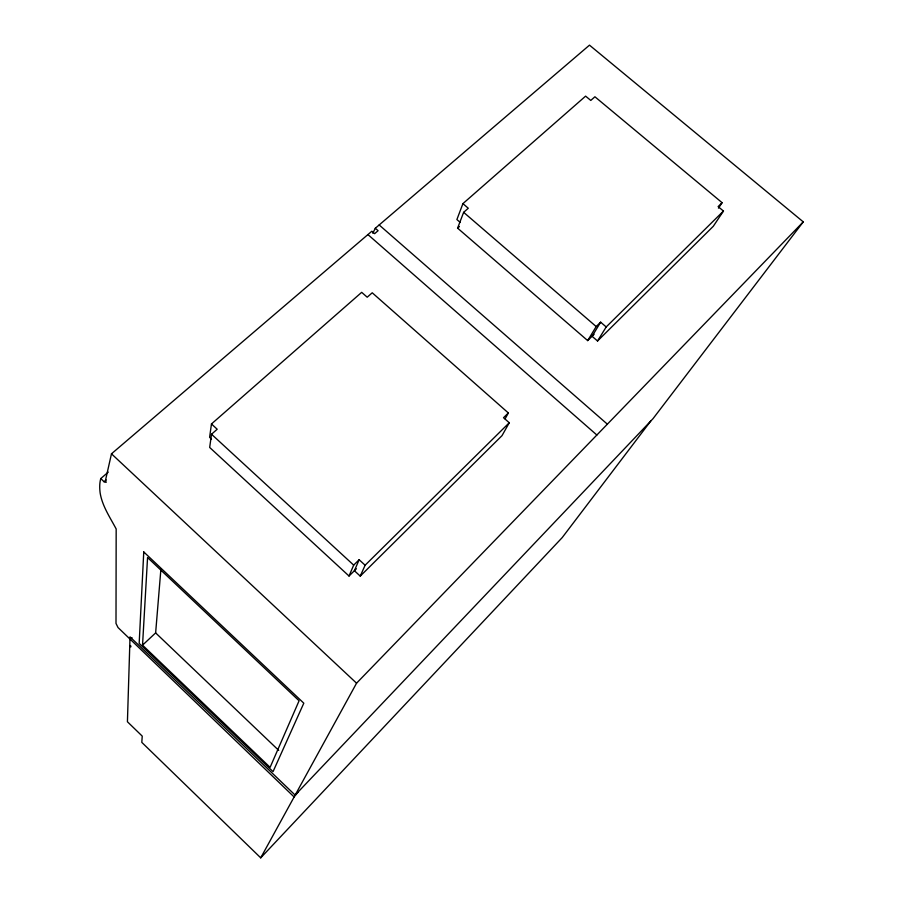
<?xml version="1.0" encoding="UTF-8"?>
<svg xmlns="http://www.w3.org/2000/svg" width="903" height="903" viewBox="0 0 903 903"><rect width="100%" height="100%" fill="white"/><g stroke="black" fill="none" stroke-linecap="round" stroke-linejoin="round"><path stroke-width="1.35" d="M142.539 645.16L147.561 557.546L299.085 700.784L270.099 767.347L142.539 645.16L155.677 632.868M160.937 568.687L155.632 632.901L278.722 750.382M505.082 418.868L508.355 412.953L372.228 292.786L367.205 297.211L361.685 292.335L211.46 423.959L209.609 437.334L211.494 439.061M211.46 423.959L217.194 429.241L211.516 434.241L209.677 447.448L349.021 576.024L356.392 568.743M650.736 421.069L562.23 537.567L260.719 857.85L141.805 742.379L142.234 736.126L127.425 721.757L129.75 645.927L130.788 646.909L130.811 645.984L129.784 644.99L130.032 636.886L295.146 795.114L652.993 418.699L803.264 221.867L589.49 45.15L375.298 228.267L378.097 230.705L374.632 233.674L371.833 231.236L111.475 453.814L105.561 480.046L106.17 482.405L104.026 481.728L100.786 478.556L108.258 472.122M718.483 208.164L722.095 202.678L594.919 96.779L590.776 100.436L585.607 96.136L462.923 203.626L456.895 219.553L460.056 222.285M594.084 334.313L587.695 340.612L457.595 228.143L463.645 212.329L468.285 208.243L462.923 203.626M349.021 576.024L353.683 565.12L359.146 559.736L365.117 565.222L360.241 576.114L354.394 570.719L359.146 559.736M372.792 233.256L375.298 228.267M260.719 857.85L294.13 796.965L298.204 791.897M295.146 795.114L356.561 683.187L803.264 221.867M508.355 412.953L503.524 417.705L509.258 422.762L502.012 435.641L360.241 576.114M587.695 340.612L596.183 326.547L600.642 322.168L606.195 326.954L597.538 340.995L592.086 336.288L600.642 322.168M722.095 202.678L718.122 206.595L723.461 211.042L713.291 226.292L597.538 340.995M365.117 565.222L509.258 422.762M606.195 326.954L723.461 211.042M129.953 639.572L132.007 637.653M457.595 228.143L459.424 226.518M104.026 481.728L106.159 479.888M463.645 212.329L596.183 326.547M379.17 224.96L607.369 424.173M367.927 234.577L596.86 435.02M211.516 434.241L353.683 565.12M111.475 453.814L356.561 683.187M294.13 796.965L118.022 627.54L116.002 623.442L116.171 528.966C110.098 517.487 102.344 506.188 100.177 493.185A197.26 54.564 46 0 1 100.786 478.556M143.758 551.936L139.175 643.387L273.045 771.636L303.803 703.177L143.758 551.936"/></g></svg>
